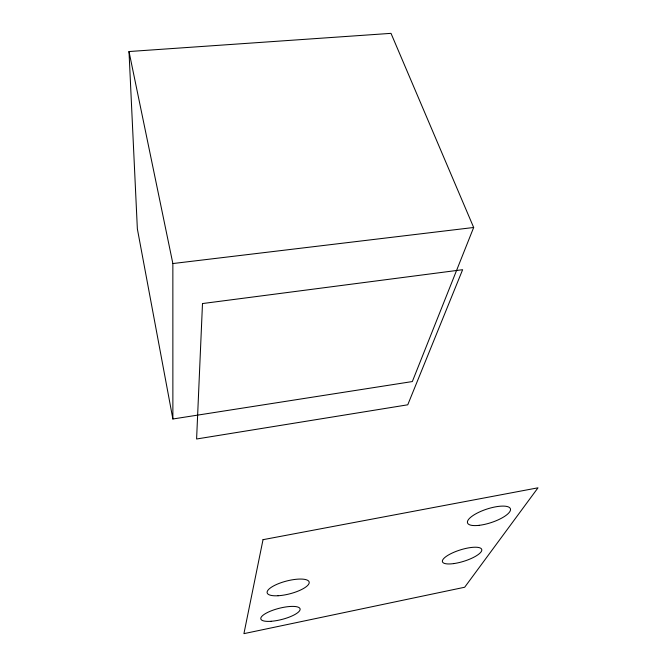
<?xml version="1.0" encoding="UTF-8"?>
<svg xmlns="http://www.w3.org/2000/svg" width="667" height="667" viewBox="0 0 667 667"><rect width="100%" height="100%" fill="white"/><g stroke="black" fill="none" stroke-linecap="round" stroke-linejoin="round"><path stroke-width="1" d="M473.67 227.489L412.331 381.557L172.878 418.993L137.36 228.873L128.998 51.534L391.004 33.35L473.67 227.489L172.861 263.548L172.878 418.993M128.998 51.534L172.861 263.548M202.493 303.56L196.598 438.994L407.754 404.802L462.631 269.701L202.493 303.56M263.023 539.678L243.922 633.65L464.674 587.243L538.002 487.81L263.023 539.678M278.056 595.748A21.686 6.595 -14.5 0 0 309.205 582.349A21.686 6.595 -14.5 0 0 277.197 584.192A21.686 6.595 -14.5 0 0 278.056 595.748M271.152 621.285A20.26 5.736 -14.4 0 0 300.117 609.071A20.26 5.736 -14.4 0 0 270.077 611.314A20.26 5.736 -14.4 0 0 271.152 621.285M453.652 563.607A20.577 5.945 -17.4 0 0 481.741 549.483A20.577 5.945 -17.4 0 0 450.9 553.668A20.577 5.945 -17.4 0 0 453.652 563.607M479.239 525.321A22.561 7.079 -18.2 0 0 510.497 509.121A22.561 7.079 -18.2 0 0 477.213 513.081A22.561 7.079 -18.2 0 0 479.239 525.321"/></g></svg>
